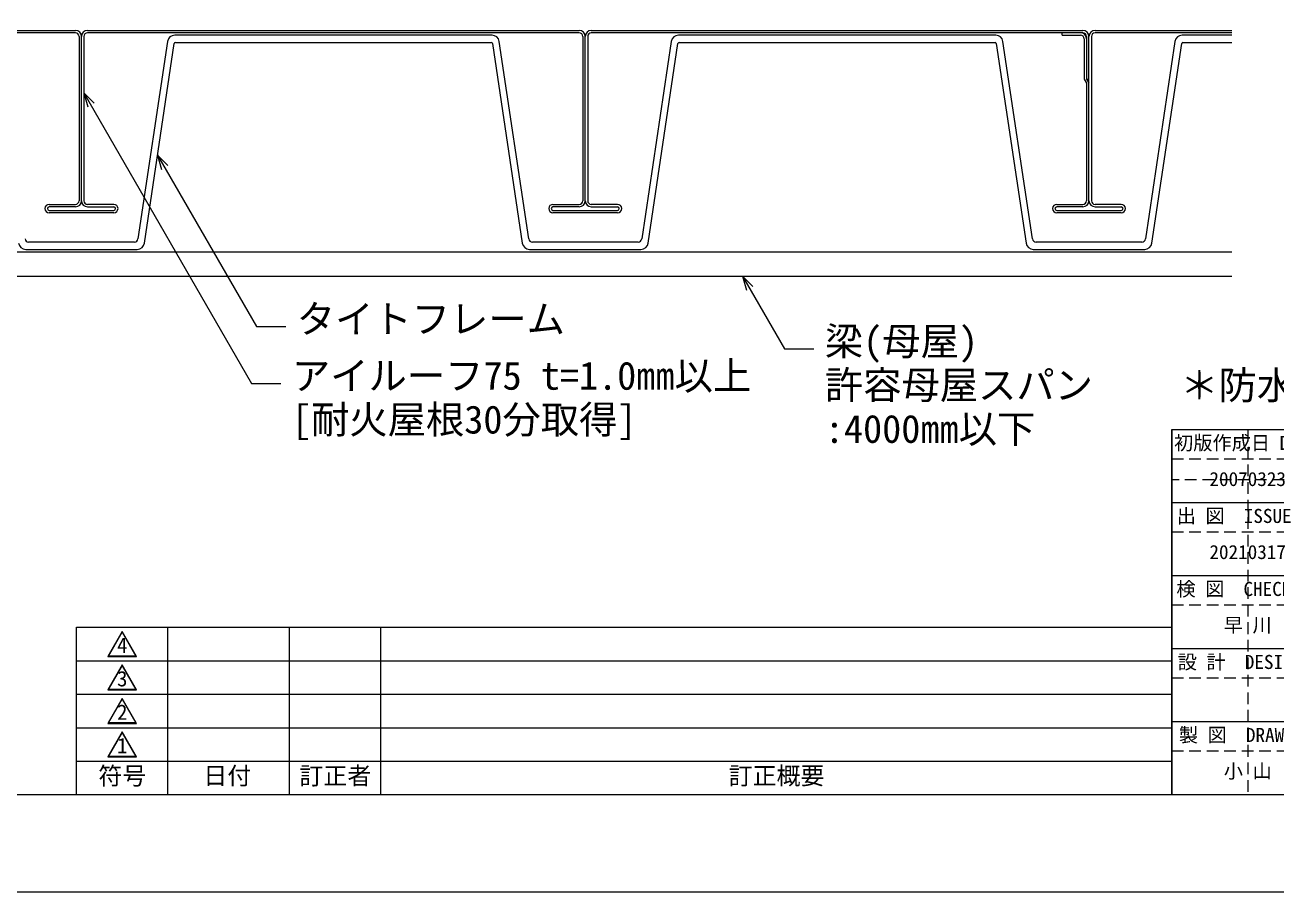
# Model space of a CAD drawing. Units: millimetres, scale not verified. Extents: x -840 to 840, y -594 to 594.
# Drawn here: x 66 to 580, y -594 to -238 of the extents above; entities that cross this region are included whole.
import ezdxf
from ezdxf.enums import TextEntityAlignment as Align

# ---------------------------------------------------------------- set-up
doc = ezdxf.new("R2010")
doc.units = ezdxf.units.MM
doc.header["$LTSCALE"] = 2
doc.linetypes.add('DASHED1', pattern=[1.8, 1.2, -0.6])
for name, color, linetype, lineweight in [('0-0_輪郭線', 2, 'Continuous', 9), ('0-1_図面枠', 7, 'Continuous', 9), ('0-2_文字', 5, 'Continuous', 9), ('0-3_表題欄', 7, 'Continuous', 9), ('0-4_0', 7, 'Continuous', 9), ('0-5_仮想線', 2, 'DASHED1', 9), ('0-6_鋼材(受け鋼鈑)', 7, 'Continuous', 9), ('0-B_寸法線', 7, 'Continuous', 9), ('0-D_躯体', 4, 'Continuous', 9)]:
    doc.layers.add(name, color=color, linetype=linetype, lineweight=lineweight)
doc.styles.add('ＭＳ ゴシック', font='')
doc.styles.get('ＭＳ ゴシック').set_extended_font_data('MS Gothic')

# ---------------------------------------------------------------- blocks, each defined once
blk = doc.blocks.new('囲い文字1')
at = {"layer": '0-2_文字'}
for p, q in [((0.731, -20.663), (0.615, -20.663)), ((0.934, -20.263), (0.846, -20.263)), ((1.022, -20.263), (0.934, -20.263)), ((1.253, -20.663), (1.137, -20.663)), ((-0.886, -23.463), (-1.001, -23.463)), ((-0.655, -23.063), (-0.77, -23.063)), ((-0.424, -22.663), (-0.539, -22.663)), ((-0.193, -22.263), (-0.309, -22.263)), ((0.038, -21.863), (-0.078, -21.863)), ((0.269, -21.463), (0.153, -21.463)), ((0.5, -21.063), (0.384, -21.063)), ((1.484, -21.063), (1.368, -21.063)), ((1.715, -21.463), (1.599, -21.463)), ((1.946, -21.863), (1.83, -21.863)), ((2.177, -22.263), (2.061, -22.263)), ((2.408, -22.663), (2.292, -22.663)), ((2.638, -23.063), (2.523, -23.063)), ((2.869, -23.463), (2.754, -23.463)), ((-2.272, -25.863), (-2.387, -25.863)), ((-2.041, -25.463), (-2.156, -25.463)), ((-1.81, -25.063), (-1.925, -25.063)), ((-1.579, -24.663), (-1.694, -24.663)), ((-1.348, -24.263), (-1.463, -24.263)), ((-1.117, -23.863), (-1.232, -23.863)), ((3.1, -23.863), (2.985, -23.863)), ((3.331, -24.263), (3.216, -24.263)), ((3.562, -24.663), (3.447, -24.663)), ((3.793, -25.063), (3.678, -25.063)), ((4.024, -25.463), (3.909, -25.463)), ((4.255, -25.863), (4.14, -25.863))]:
    blk.add_line(p, q, dxfattribs=at)
for points in [[(-2.329, -25.963), (0.934, -20.311), (0.934, -20.111), (-2.502, -26.063)], [(0.934, -20.311), (4.197, -25.963), (4.37, -26.063), (0.934, -20.111)], [(4.197, -25.963), (-2.329, -25.963), (-2.502, -26.063), (4.37, -26.063)]]:
    blk.add_lwpolyline(points, close=True, dxfattribs=at)
at = {"layer": '0-2_文字', "style": 'ＭＳ ゴシック'}
blk.add_text('1', height=3.651, dxfattribs=at).set_placement((-0.301, -26.315), align=Align.BOTTOM_LEFT)
blk = doc.blocks.new('U98')
at = {"layer": '0-4_0', "xscale": 3.446988, "yscale": 3.446988}
blk.add_blockref('囲い文字1', (8.327, 89.667), dxfattribs=at)
blk = doc.blocks.new('囲い文字2')
at = {"layer": '0-2_文字'}
for p, q in [((-14.153, 35.816), (-14.269, 35.816)), ((-13.922, 36.216), (-14.038, 36.216)), ((-13.691, 36.616), (-13.807, 36.616)), ((-13.488, 37.016), (-13.576, 37.016)), ((-13.4, 37.016), (-13.488, 37.016)), ((-13.169, 36.616), (-13.285, 36.616)), ((-12.938, 36.216), (-13.054, 36.216)), ((-12.707, 35.816), (-12.823, 35.816)), ((-15.77, 33.016), (-15.885, 33.016)), ((-15.539, 33.416), (-15.654, 33.416)), ((-15.308, 33.816), (-15.424, 33.816)), ((-15.077, 34.216), (-15.193, 34.216)), ((-14.846, 34.616), (-14.962, 34.616)), ((-14.615, 35.016), (-14.731, 35.016)), ((-14.384, 35.416), (-14.5, 35.416)), ((-12.477, 35.416), (-12.592, 35.416)), ((-12.246, 35.016), (-12.361, 35.016)), ((-12.015, 34.616), (-12.13, 34.616)), ((-11.784, 34.216), (-11.899, 34.216)), ((-11.553, 33.816), (-11.668, 33.816)), ((-11.322, 33.416), (-11.437, 33.416)), ((-11.091, 33.016), (-11.206, 33.016)), ((-16.694, 31.416), (-16.809, 31.416)), ((-16.463, 31.816), (-16.578, 31.816)), ((-16.232, 32.216), (-16.347, 32.216)), ((-16.001, 32.616), (-16.116, 32.616)), ((-10.86, 32.616), (-10.975, 32.616)), ((-10.629, 32.216), (-10.745, 32.216)), ((-10.398, 31.816), (-10.514, 31.816)), ((-10.167, 31.416), (-10.283, 31.416))]:
    blk.add_line(p, q, dxfattribs=at)
for points in [[(-16.751, 31.316), (-13.488, 36.968), (-13.488, 37.168), (-16.925, 31.216)], [(-13.488, 36.968), (-10.225, 31.316), (-10.052, 31.216), (-13.488, 37.168)], [(-10.225, 31.316), (-16.751, 31.316), (-16.925, 31.216), (-10.052, 31.216)]]:
    blk.add_lwpolyline(points, close=True, dxfattribs=at)
at = {"layer": '0-2_文字', "style": 'ＭＳ ゴシック'}
blk.add_text('2', height=3.651, dxfattribs=at).set_placement((-14.724, 30.963), align=Align.BOTTOM_LEFT)
blk = doc.blocks.new('U99')
at = {"layer": '0-4_0', "xscale": 3.446988, "yscale": 3.446988}
blk.add_blockref('囲い文字2', (58.041, -107.772), dxfattribs=at)
blk = doc.blocks.new('囲い文字3')
at = {"layer": '0-2_文字'}
for p, q in [((-6.169, 18.2), (-6.284, 18.2)), ((-5.938, 18.6), (-6.054, 18.6)), ((-5.707, 19), (-5.823, 19)), ((-5.476, 19.4), (-5.592, 19.4)), ((-5.245, 19.8), (-5.361, 19.8)), ((-5.042, 20.2), (-5.13, 20.2)), ((-4.954, 20.2), (-5.042, 20.2)), ((-4.723, 19.8), (-4.839, 19.8)), ((-4.492, 19.4), (-4.608, 19.4)), ((-4.261, 19), (-4.377, 19)), ((-4.03, 18.6), (-4.146, 18.6)), ((-3.799, 18.2), (-3.915, 18.2)), ((-8.017, 15), (-8.132, 15)), ((-7.786, 15.4), (-7.901, 15.4)), ((-7.555, 15.8), (-7.67, 15.8)), ((-7.324, 16.2), (-7.439, 16.2)), ((-7.093, 16.6), (-7.208, 16.6)), ((-6.862, 17), (-6.977, 17)), ((-6.631, 17.4), (-6.746, 17.4)), ((-6.4, 17.8), (-6.515, 17.8)), ((-3.568, 17.8), (-3.684, 17.8)), ((-3.337, 17.4), (-3.453, 17.4)), ((-3.107, 17), (-3.222, 17)), ((-2.876, 16.6), (-2.991, 16.6)), ((-2.645, 16.2), (-2.76, 16.2)), ((-2.414, 15.8), (-2.529, 15.8)), ((-2.183, 15.4), (-2.298, 15.4)), ((-1.952, 15), (-2.067, 15)), ((-8.247, 14.6), (-8.363, 14.6)), ((-1.721, 14.6), (-1.836, 14.6))]:
    blk.add_line(p, q, dxfattribs=at)
for points in [[(-8.305, 14.5), (-5.042, 20.152), (-5.042, 20.352), (-8.478, 14.4)], [(-5.042, 20.152), (-1.779, 14.5), (-1.605, 14.4), (-5.042, 20.352)], [(-1.779, 14.5), (-8.305, 14.5), (-8.478, 14.4), (-1.605, 14.4)]]:
    blk.add_lwpolyline(points, close=True, dxfattribs=at)
at = {"layer": '0-2_文字', "style": 'ＭＳ ゴシック'}
blk.add_text('3', height=3.651, dxfattribs=at).set_placement((-6.277, 14.147), align=Align.BOTTOM_LEFT)
blk = doc.blocks.new('U100')
at = {"layer": '0-4_0', "xscale": 3.446988, "yscale": 3.446988}
blk.add_blockref('囲い文字3', (28.926, -49.807), dxfattribs=at)
blk = doc.blocks.new('囲い文字4')
at = {"layer": '0-2_文字'}
for p, q in [((-6.327, 15.176), (-6.442, 15.176)), ((-6.096, 15.576), (-6.211, 15.576)), ((-5.865, 15.976), (-5.981, 15.976)), ((-5.662, 16.376), (-5.75, 16.376)), ((-5.574, 16.376), (-5.662, 16.376)), ((-5.343, 15.976), (-5.458, 15.976)), ((-5.112, 15.576), (-5.227, 15.576)), ((-4.881, 15.176), (-4.997, 15.176)), ((-8.174, 11.976), (-8.29, 11.976)), ((-7.944, 12.376), (-8.059, 12.376)), ((-7.713, 12.776), (-7.828, 12.776)), ((-7.482, 13.176), (-7.597, 13.176)), ((-7.251, 13.576), (-7.366, 13.576)), ((-7.02, 13.976), (-7.135, 13.976)), ((-6.789, 14.376), (-6.904, 14.376)), ((-6.558, 14.776), (-6.673, 14.776)), ((-4.65, 14.776), (-4.766, 14.776)), ((-4.419, 14.376), (-4.535, 14.376)), ((-4.188, 13.976), (-4.304, 13.976)), ((-3.957, 13.576), (-4.073, 13.576)), ((-3.726, 13.176), (-3.842, 13.176)), ((-3.495, 12.776), (-3.611, 12.776)), ((-3.264, 12.376), (-3.38, 12.376)), ((-3.034, 11.976), (-3.149, 11.976)), ((-8.867, 10.776), (-8.983, 10.776)), ((-8.636, 11.176), (-8.752, 11.176)), ((-8.405, 11.576), (-8.521, 11.576)), ((-2.803, 11.576), (-2.918, 11.576)), ((-2.572, 11.176), (-2.687, 11.176)), ((-2.341, 10.776), (-2.456, 10.776))]:
    blk.add_line(p, q, dxfattribs=at)
for points in [[(-8.925, 10.676), (-5.662, 16.328), (-5.662, 16.528), (-9.098, 10.576)], [(-5.662, 16.328), (-2.398, 10.676), (-2.225, 10.576), (-5.662, 16.528)], [(-2.398, 10.676), (-8.925, 10.676), (-9.098, 10.576), (-2.225, 10.576)]]:
    blk.add_lwpolyline(points, close=True, dxfattribs=at)
at = {"layer": '0-2_文字', "style": 'ＭＳ ゴシック'}
blk.add_text('4', height=3.651, dxfattribs=at).set_placement((-6.897, 10.323), align=Align.BOTTOM_LEFT)
blk = doc.blocks.new('U101')
at = {"layer": '0-4_0', "xscale": 3.446988, "yscale": 3.446988}
blk.add_blockref('囲い文字4', (31.063, -36.626), dxfattribs=at)
blk = doc.blocks.new('T41')
at = {"layer": '0-3_表題欄'}
for p, q in [((0, 0), (0, 137.5)), ((0, 137.5), (900, 137.5)), ((75, 0), (75, 137.5)), ((175, 0), (175, 137.5)), ((250, 0), (250, 137.5)), ((900, 0), (900, 137.5)), ((0, 110), (900, 110)), ((0, 82.5), (900, 82.5)), ((0, 55), (900, 55)), ((0, 27.5), (900, 27.5)), ((0, 0), (900, 0))]:
    blk.add_line(p, q, dxfattribs=at)
for name, p in [('U101', (25.953, 113.75)), ('U100', (25.953, 86.25)), ('U99', (25.953, 58.75)), ('U98', (25.953, 31.25))]:
    blk.add_blockref(name, p, dxfattribs=at)
at = {"layer": '0-3_表題欄', "style": 'ＭＳ ゴシック'}
for s, p in [('符号', (17.895, 3.902)), ('日付', (104.172, 4.044)), ('訂正者', (183.145, 3.939)), ('訂正概要', (535.895, 3.977))]:
    blk.add_text(s, height=14.43, dxfattribs=at).set_placement(p, align=Align.BOTTOM_LEFT)
blk = doc.blocks.new('表題欄(定義)')
at = {"layer": '0-3_表題欄'}
for p, q in [((-21.942, -100.175), (-21.942, -25.175)), ((-21.942, -25.175), (-21.942, -100.175)), ((-21.942, -25.175), (109.308, -25.175)), ((9.308, -25.175), (9.308, -100.175)), ((109.308, -25.175), (109.308, -100.175)), ((-21.942, -40.175), (109.308, -40.175)), ((-21.942, -40.175), (9.308, -40.175)), ((-21.942, -55.175), (109.308, -55.175)), ((-21.942, -70.175), (109.308, -70.175)), ((40.558, -70.175), (40.558, -85.175)), ((-21.942, -85.175), (109.308, -85.175)), ((-21.942, -100.175), (109.308, -100.175))]:
    blk.add_line(p, q, dxfattribs=at)
for centre, radius in [((28.503, -95.777), 3.799), ((27.344, -96.385), 2.487)]:
    blk.add_circle(centre, radius, dxfattribs=at)
at = {"layer": '0-5_仮想線'}
for p, q in [((-6.317, -25.175), (-6.317, -100.175)), ((15.558, -25.175), (15.558, -100.175)), ((-21.942, -31.175), (9.308, -31.175)), ((15.558, -35.487), (-21.942, -35.487)), ((-21.942, -46.175), (9.308, -46.175)), ((-21.942, -61.175), (9.308, -61.175)), ((-21.942, -76.175), (9.308, -76.175)), ((-21.942, -91.175), (9.308, -91.175))]:
    blk.add_line(p, q, dxfattribs=at)
at = {"layer": '0-3_表題欄', "style": 'ＭＳ ゴシック'}
for s, height, p in [('初版作成日 DATE', 2.889, (-21.448, -30.23)), ('名 称  NAME', 2.889, (10.704, -30.23)), ('出 図  ISSUE', 2.889, (-20.913, -45.23)), ('部 位  POSITION', 2.889, (10.552, -45.23)), ('検 図  CHECKED', 2.889, (-20.972, -60.23)), ('図 番  DRAWING No.', 2.889, (10.626, -60.23)), ('設 計  DESIGNED', 2.889, (-20.698, -75.23)), ('縮 尺  SCALE', 2.889, (10.728, -75.23)), ('備 考   REMARKS', 2.889, (41.802, -75.23)), ('製 図  DRAWING', 2.889, (-20.472, -90.23)), ('HAYAKAWA RUBER.CO.,LTD', 4.809, (24.395, -92.314)), ('早川ゴム株式会社', 4.809, (33.785, -99.399)), ('早', 2.493, (25.658, -98.029))]:
    blk.add_text(s, height=height, dxfattribs=at).set_placement(p, align=Align.BOTTOM_LEFT)

msp = doc.modelspace()

# ---------------------------------------------------------------- linework, layer by layer
at = {"layer": '0-0_輪郭線'}
msp.add_lwpolyline([(800, 554), (-800, 554), (-800, -554), (800, -554)], close=True, dxfattribs=at)
at = {"layer": '0-1_図面枠'}
msp.add_lwpolyline([(840, -594), (840, 594), (-840, 594), (-840, -594)], close=True, dxfattribs=at)
at = {"layer": '0-6_鋼材(受け鋼鈑)'}
for p, q in [((-114.992, -239.97), (87.008, -239.97)), ((87.008, -240.97), (-114.992, -240.97)), ((92.008, -239.97), (294.008, -239.97)), ((294.008, -240.97), (92.008, -240.97)), ((299.008, -239.97), (501.008, -239.97)), ((501.008, -240.97), (299.008, -240.97)), ((500.008, -240.97), (492.508, -240.97)), ((492.508, -241.97), (492.508, -240.97)), ((506.008, -239.97), (562.185, -239.97)), ((562.185, -240.97), (506.008, -240.97)), ((88.508, -242.47), (88.508, -309.97)), ((89.508, -309.97), (89.508, -242.47)), ((90.508, -242.47), (90.508, -309.97)), ((124.847, -244.526), (112.725, -325.662)), ((115.376, -327.355), (127.622, -245.396)), ((258.203, -241.97), (127.814, -241.97)), ((128.116, -244.97), (257.901, -244.97)), ((258.395, -245.396), (270.641, -327.355)), ((273.292, -325.662), (261.17, -244.526)), ((295.508, -242.47), (295.508, -309.97)), ((296.508, -309.97), (296.508, -242.47)), ((297.508, -242.47), (297.508, -309.97)), ((331.847, -244.526), (319.725, -325.662)), ((322.376, -327.355), (334.622, -245.396)), ((465.203, -241.97), (334.814, -241.97)), ((335.116, -244.97), (464.901, -244.97)), ((465.395, -245.396), (477.647, -327.399)), ((480.292, -325.662), (468.17, -244.526)), ((492.508, -241.97), (500.008, -241.97)), ((501.508, -243.47), (501.508, -259.97)), ((502.508, -242.47), (502.508, -243.47)), ((502.508, -243.47), (502.508, -259.97)), ((503.508, -309.97), (503.508, -242.47)), ((504.508, -242.47), (504.508, -309.97)), ((538.847, -244.526), (526.725, -325.662)), ((529.376, -327.355), (541.622, -245.396)), ((562.185, -241.97), (541.814, -241.97)), ((542.116, -244.97), (562.185, -244.97)), ((502.508, -259.97), (503.508, -259.97)), ((502.508, -259.97), (503.508, -261.702)), ((76.258, -311.47), (87.008, -311.47)), ((87.008, -312.47), (76.258, -312.47)), ((102.758, -311.47), (92.008, -311.47)), ((92.008, -312.47), (102.758, -312.47)), ((283.258, -311.47), (294.008, -311.47)), ((294.008, -312.47), (283.258, -312.47)), ((309.758, -311.47), (299.008, -311.47)), ((299.008, -312.47), (309.758, -312.47)), ((490.258, -311.47), (501.008, -311.47)), ((501.008, -312.47), (490.258, -312.47)), ((516.758, -311.47), (506.008, -311.47)), ((506.008, -312.47), (516.758, -312.47)), ((76.258, -313.97), (102.758, -313.97)), ((102.758, -314.97), (76.258, -314.97)), ((283.258, -313.97), (309.758, -313.97)), ((309.758, -314.97), (283.258, -314.97)), ((490.258, -313.97), (516.758, -313.97)), ((516.758, -314.97), (490.258, -314.97)), ((111.237, -326.97), (67.78, -326.97)), ((318.237, -326.97), (274.78, -326.97)), ((525.237, -326.97), (481.78, -326.97)), ((66.616, -329.97), (112.401, -329.97)), ((273.616, -329.97), (319.401, -329.97)), ((480.616, -329.97), (526.401, -329.97))]:
    msp.add_line(p, q, dxfattribs=at)
msp.add_lwpolyline([(501.508, -259.97), (502.508, -261.702), (502.508, -309.97)], dxfattribs=at)
for centre, radius, start, end in [((87.008, -242.47), 2.5, 0, 90), ((87.008, -242.47), 1.5, 0, 90), ((92.008, -242.47), 2.5, 90, 180), ((92.008, -242.47), 1.5, 90, 180), ((294.008, -242.47), 2.5, 0, 90), ((294.008, -242.47), 1.5, 0, 90), ((299.008, -242.47), 2.5, 90, 180), ((299.008, -242.47), 1.5, 90, 180), ((500.008, -243.47), 2.5, 0, 90), ((501.008, -242.47), 2.5, 0, 90), ((501.008, -242.47), 1.5, 0, 90), ((506.008, -242.47), 2.5, 90, 180), ((506.008, -242.47), 1.5, 90, 180), ((127.814, -244.97), 3, 90, 171.50232), ((128.116, -245.47), 0.5, 90, 171.50232), ((257.901, -245.47), 0.5, 8.49768, 90), ((258.203, -244.97), 3, 8.49768, 90), ((334.814, -244.97), 3, 90, 171.50272), ((335.116, -245.47), 0.5, 90, 171.50232), ((464.901, -245.47), 0.5, 8.49728, 90), ((465.203, -244.97), 3, 8.49728, 90), ((500.008, -243.47), 1.5, 0, 90), ((541.814, -244.97), 3, 90, 171.50232), ((542.116, -245.47), 0.5, 90, 171.50232), ((76.258, -313.22), 1.75, 90, 270), ((76.258, -313.22), 0.75, 90, 270), ((87.008, -309.97), 1.5, 270, 0), ((87.008, -309.97), 2.5, 270, 0), ((92.008, -309.97), 2.5, 180, 270), ((92.008, -309.97), 1.5, 180, 270), ((102.758, -313.22), 1.75, 270, 90), ((102.758, -313.22), 0.75, 270, 90), ((283.258, -313.22), 1.75, 90, 270), ((283.258, -313.22), 0.75, 90, 270), ((294.008, -309.97), 1.5, 270, 0), ((294.008, -309.97), 2.5, 270, 0), ((299.008, -309.97), 2.5, 180, 270), ((299.008, -309.97), 1.5, 180, 270), ((309.758, -313.22), 1.75, 270, 90), ((309.758, -313.22), 0.75, 270, 90), ((490.258, -313.22), 1.75, 90, 270), ((490.258, -313.22), 0.75, 90, 270), ((501.008, -309.97), 1.5, 270, 0), ((501.008, -309.97), 2.5, 270, 0), ((506.008, -309.97), 2.5, 180, 270), ((506.008, -309.97), 1.5, 180, 270), ((516.758, -313.22), 1.75, 270, 90), ((516.758, -313.22), 0.75, 270, 90), ((66.616, -326.97), 3, 187.38048, 270), ((67.78, -325.47), 1.5, 187.38048, 270), ((111.237, -325.47), 1.5, 270, 352.61952), ((112.401, -326.97), 3, 270, 352.61952), ((273.616, -326.97), 3, 187.38048, 270), ((274.78, -325.47), 1.5, 187.38048, 270), ((318.237, -325.47), 1.5, 270, 352.62032), ((319.401, -326.97), 3, 270, 352.61952), ((480.616, -326.97), 3, 188.22236, 270), ((481.78, -325.47), 1.5, 187.37968, 270), ((525.237, -325.47), 1.5, 270, 352.61952), ((526.401, -326.97), 3, 270, 352.61952)]:
    msp.add_arc(centre, radius, start, end, dxfattribs=at)
at = {"layer": '0-B_寸法線'}
for p, q in [((90.508, -265.654), (159.43, -385.032)), ((120.766, -291.281), (161.43, -361.715)), ((361.169, -340.97), (378.429, -370.865)), ((161.43, -361.715), (173.43, -361.715)), ((378.429, -370.865), (390.429, -370.865)), ((159.43, -385.032), (171.43, -385.032))]:
    msp.add_line(p, q, dxfattribs=at)
for points in [[(94.751, -269.897), (90.508, -265.654), (92.061, -271.45)], [(125.008, -295.524), (120.766, -291.281), (122.319, -297.077)], [(365.412, -345.212), (361.169, -340.97), (362.722, -346.765)]]:
    msp.add_lwpolyline(points, dxfattribs=at)
at = {"layer": '0-D_躯体', "color": 7}
for p, q in [((-198.815, -330.97), (562.185, -330.97)), ((-198.815, -340.97), (562.185, -340.97))]:
    msp.add_line(p, q, dxfattribs=at)

# ---------------------------------------------------------------- block references
at = {"layer": '0-3_表題欄'}
for name, p, xscale, yscale in [('表題欄(定義)', (581.384, -353.65), 2, 2), ('T41', (87.5, -554), 0.5, 0.5)]:
    msp.add_blockref(name, p, dxfattribs=dict(at, xscale=xscale, yscale=yscale))

# ---------------------------------------------------------------- texts
at = {"layer": '0-2_文字', "color": 7, "style": 'ＭＳ ゴシック'}
for s, p in [('タイトフレーム', (177.971, -367.774)), ('梁(母屋)', (394.97, -376.924)), ('アイルーフ75 t=1.0㎜以上', (175.971, -391.091)), ('許容母屋スパン', (394.97, -394.924)), ('＊防水部材の厚みはフリースケール', (541.016, -395.019)), ('[耐火屋根30分取得]', (175.971, -409.091)), (':4000㎜以下', (394.97, -412.924))]:
    msp.add_text(s, height=11.54, dxfattribs=at).set_placement(p, align=Align.BOTTOM_LEFT)
at = {"layer": '0-3_表題欄', "style": 'ＭＳ ゴシック'}
for s, p in [('20070323', (553.002, -428.937)), ('20210317', (553.002, -458.937)), ('早 川', (558.907, -488.937)), ('小 山', (558.907, -548.937))]:
    msp.add_text(s, height=5.777, dxfattribs=at).set_placement(p, align=Align.BOTTOM_LEFT)

doc.saveas('drawing.dxf')
